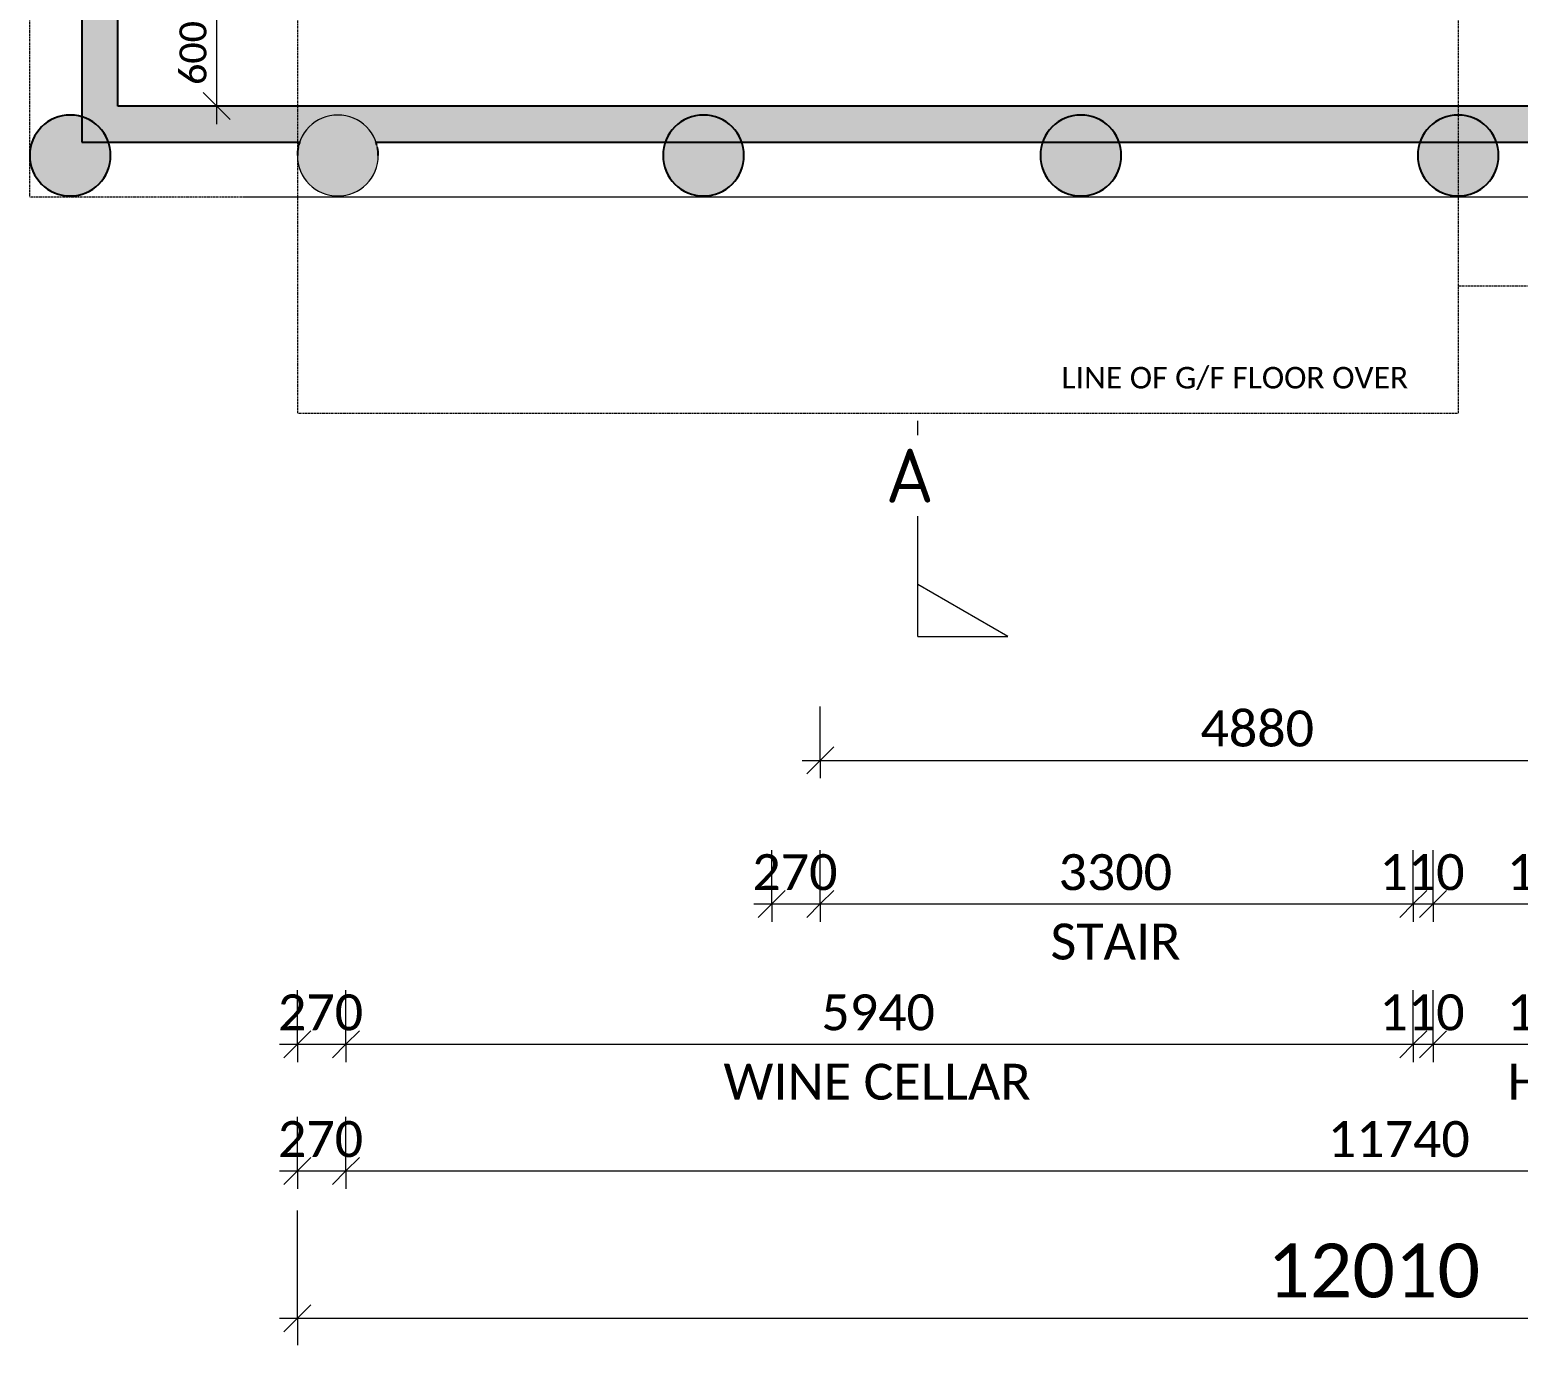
# Model space of a CAD drawing. Header units: millimetres. Extents: x 21880 to 46126, y 2095 to 35083.
# Drawn here: x 26486 to 34770, y 2095 to 9414 of the extents above; entities that cross this region are included whole.
import ezdxf

# ---------------------------------------------------------------- set-up
doc = ezdxf.new("R2010")
doc.units = ezdxf.units.MM
doc.linetypes.add('Dash - Tight', pattern=[4.5, 3, -1.5])
doc.linetypes.add('Dash 2_5mm', pattern=[5, 2.5, -2.5])
for name, color, linetype, lineweight in [('A-ANNO-DIMS', 211, 'Continuous', 9), ('A-ANNO-DIMS-100', 211, 'Continuous', 9), ('A-COLS', 52, 'Continuous', 9), ('A-DETL', 90, 'Continuous', 9), ('A-DETL-GENF', 92, 'Continuous', 9), ('A-DETL-THIN', 151, 'Continuous', 9), ('A-WALL', 113, 'Continuous', 9), ('A-WALL-PATT', 111, 'Continuous', 25), ('G-ANNO-SYMB', 111, 'Continuous', 9), ('G-ANNO-TEXT', 231, 'Continuous', 9)]:
    doc.layers.add(name, color=color, linetype=linetype, lineweight=lineweight)
doc.styles.add('Calibri_1', font='calibri.ttf', dxfattribs={"height": 150})
doc.styles.add('Calibri_2', font='calibri.ttf', dxfattribs={"height": 120})
doc.styles.add('Calibri_4', font='calibri.ttf', dxfattribs={"height": 300})
doc.styles.add('Calibri_5', font='calibri.ttf', dxfattribs={"height": 200})
doc.styles.add('ISOCPEUR_1', font='ISOCPEUR.ttf', dxfattribs={"height": 300})
doc.dimstyles.new('1_5mm_Calibrii', dxfattribs={"dimscale": 304.8, "dimtxt": 176.602264, "dimasz": 0.492126, "dimexe": 0.328084, "dimexo": 0.0625, "dimgap": 0, "dimtad": 1, "dimdec": 0, "dimzin": 0, "dimdsep": 46, "dimtxsty": 'Calibri_1', "dimblk1": 'OBLIQUE', "dimblk2": 'OBLIQUE', "dimsah": 1, "dimcen": 0.09, "dimdle": 0.328084, "dimazin": 0, "dimtfac": 1, "dimtdec": 4, "dimtix": 1, "dimtmove": 0, "dimatfit": 3, "dimfxl": 0.984252, "dimfxlon": 1, "dimtvp": 1, "dimtolj": 1, "dimtzin": 0, "dimarcsym": 2})
doc.dimstyles.new('2_0mm_Calibrii', dxfattribs={"dimscale": 304.8, "dimtxt": 235.469685, "dimasz": 0.492126, "dimexe": 0.328084, "dimexo": 0.0625, "dimgap": 0, "dimtad": 1, "dimdec": 0, "dimzin": 0, "dimdsep": 46, "dimtxsty": 'Calibri_5', "dimblk1": 'OBLIQUE', "dimblk2": 'OBLIQUE', "dimsah": 1, "dimcen": 0.09, "dimdle": 0.328084, "dimazin": 0, "dimtfac": 1, "dimtdec": 4, "dimtix": 1, "dimtmove": 0, "dimatfit": 3, "dimfxl": 0.984252, "dimfxlon": 1, "dimtvp": 1, "dimtolj": 1, "dimtzin": 0, "dimarcsym": 2})
doc.dimstyles.new('3_0mm_CALIBRI', dxfattribs={"dimscale": 304.8, "dimtxt": 353.204527, "dimasz": 0.492126, "dimexe": 0.492126, "dimexo": 0.0625, "dimgap": 0, "dimtad": 1, "dimdec": 0, "dimzin": 0, "dimdsep": 46, "dimtxsty": 'Calibri_4', "dimblk1": 'OBLIQUE', "dimblk2": 'OBLIQUE', "dimsah": 1, "dimcen": 0.09, "dimdle": 0.328084, "dimazin": 0, "dimtfac": 1, "dimtdec": 4, "dimtix": 1, "dimtmove": 0, "dimatfit": 3, "dimfxl": 1.968504, "dimfxlon": 1, "dimtvp": 1, "dimtolj": 1, "dimtzin": 0, "dimarcsym": 2})

# ---------------------------------------------------------------- blocks, each defined once
blk = doc.blocks.new('Section - Atria Section Head - Head-1417895-1_ LOWER GROUND FLOOR')
at = {"layer": 'G-ANNO-SYMB'}
for p, q in [((-12, 5), (-9.113, 0)), ((-12, 0), (-12, 5)), ((-12, 0), (0, 0))]:
    blk.add_line(p, q, dxfattribs=at)
blk = doc.blocks.new('DIMBLOCK14-1_ LOWER GROUND FLOOR')
at = {"layer": 'A-ANNO-DIMS-100'}
for p, q in [((27975.4, 3770.1), (27975.4, 4070.1)), ((28245.4, 3770.1), (28245.4, 4070.1)), ((27975.4, 3770.1), (28050.4, 3845.1)), ((28245.4, 3770.1), (28320.4, 3845.1)), ((27875.4, 3770.1), (28245.4, 3770.1)), ((27975.4, 3770.1), (27900.4, 3695.1)), ((27975.4, 3770.1), (27975.4, 3670.1)), ((28245.4, 3770.1), (28170.4, 3695.1)), ((28245.4, 3770.1), (28245.4, 3670.1))]:
    blk.add_line(p, q, dxfattribs=at)
at = {"layer": 'A-ANNO-DIMS-100', "color": 0, "insert": (27867.3, 4047.3), "char_height": 200, "width": 583.656, "attachment_point": 1, "line_spacing_factor": 1.158048, "style": 'Calibri_5'}
blk.add_mtext('270', dxfattribs=at)
blk = doc.blocks.new('_Oblique')
at = {"color": 0, "linetype": 'ByBlock', "lineweight": -2}
blk.add_line((-0.5, -0.5), (0.5, 0.5), dxfattribs=at)
blk = doc.blocks.new('DIMBLOCK15-1_ LOWER GROUND FLOOR')
at = {"layer": 'A-ANNO-DIMS-100'}
for p, q in [((28245.4, 3770.1), (28245.4, 4070.1)), ((34185.4, 3770.1), (34185.4, 4070.1)), ((28245.4, 3770.1), (28320.4, 3845.1)), ((34185.4, 3770.1), (34260.4, 3845.1)), ((28245.4, 3770.1), (28170.4, 3695.1)), ((28245.4, 3770.1), (34185.4, 3770.1)), ((28245.4, 3770.1), (28245.4, 3670.1)), ((34185.4, 3770.1), (34110.4, 3695.1)), ((34185.4, 3770.1), (34185.4, 3670.1))]:
    blk.add_line(p, q, dxfattribs=at)
at = {"layer": 'A-ANNO-DIMS-100', "color": 0, "char_height": 200, "attachment_point": 1, "line_spacing_factor": 1.158048, "style": 'Calibri_5'}
for s, insert, width in [('5940', (30891.2, 4047.3), 778.208), ('WINE CELLAR', (30346.9, 3661.2), 2084.486)]:
    blk.add_mtext(s, dxfattribs=dict(at, insert=insert, width=width))
blk = doc.blocks.new('DIMBLOCK16-1_ LOWER GROUND FLOOR')
at = {"layer": 'A-ANNO-DIMS-100'}
for p, q in [((34185.4, 3770.1), (34185.4, 4070.1)), ((34295.4, 3770.1), (34295.4, 4070.1)), ((34185.4, 3770.1), (34260.4, 3845.1)), ((34295.4, 3770.1), (34370.4, 3845.1)), ((34185.4, 3770.1), (34110.4, 3695.1)), ((34185.4, 3770.1), (34295.4, 3770.1)), ((34185.4, 3770.1), (34185.4, 3670.1)), ((34295.4, 3770.1), (34220.4, 3695.1)), ((34295.4, 3770.1), (34295.4, 3670.1))]:
    blk.add_line(p, q, dxfattribs=at)
at = {"layer": 'A-ANNO-DIMS-100', "color": 0, "insert": (33997.3, 4047.3), "char_height": 200, "width": 583.656, "attachment_point": 1, "line_spacing_factor": 1.158048, "style": 'Calibri_5'}
blk.add_mtext('110', dxfattribs=at)
blk = doc.blocks.new('DIMBLOCK17-1_ LOWER GROUND FLOOR')
at = {"layer": 'A-ANNO-DIMS-100'}
for p, q in [((34295.4, 3770.1), (34295.4, 4070.1)), ((35765.4, 3770.1), (35765.4, 4070.1)), ((34295.4, 3770.1), (34370.4, 3845.1)), ((35765.4, 3770.1), (35840.4, 3845.1)), ((34295.4, 3770.1), (34220.4, 3695.1)), ((34295.4, 3770.1), (35765.4, 3770.1)), ((34295.4, 3770.1), (34295.4, 3670.1)), ((35765.4, 3770.1), (35690.4, 3695.1)), ((35765.4, 3770.1), (35765.4, 3670.1))]:
    blk.add_line(p, q, dxfattribs=at)
at = {"layer": 'A-ANNO-DIMS-100', "color": 0, "char_height": 200, "attachment_point": 1, "line_spacing_factor": 1.158048, "style": 'Calibri_5'}
for s, insert, width in [('1470', (34706.2, 4047.3), 778.208), ('HALL', (34710.1, 3661.2), 768.944)]:
    blk.add_mtext(s, dxfattribs=dict(at, insert=insert, width=width))
blk = doc.blocks.new('DIMBLOCK21-1_ LOWER GROUND FLOOR')
at = {"layer": 'A-ANNO-DIMS-100'}
for p, q in [((27975.4, 2245.2), (27975.4, 2845.2)), ((39985.4, 2245.2), (39985.4, 2845.2)), ((27975.4, 2245.2), (28050.4, 2320.2)), ((39985.4, 2245.2), (40060.4, 2320.2)), ((27875.4, 2245.2), (40085.4, 2245.2)), ((27975.4, 2245.2), (27900.4, 2170.2)), ((27975.4, 2245.2), (27975.4, 2095.2)), ((39985.4, 2245.2), (39910.4, 2170.2)), ((39985.4, 2245.2), (39985.4, 2095.2))]:
    blk.add_line(p, q, dxfattribs=at)
at = {"layer": 'A-ANNO-DIMS-100', "color": 0, "insert": (33372.5, 2661), "char_height": 300, "width": 1459.14, "attachment_point": 1, "line_spacing_factor": 1.158048, "style": 'Calibri_4'}
blk.add_mtext('12010', dxfattribs=at)
blk = doc.blocks.new('DIMBLOCK22-1_ LOWER GROUND FLOOR')
at = {"layer": 'A-ANNO-DIMS-100'}
for p, q in [((27975.4, 3065.2), (27975.4, 3365.2)), ((28245.4, 3065.2), (28245.4, 3365.2)), ((27875.4, 3065.2), (28245.4, 3065.2)), ((27975.4, 3065.2), (27900.4, 2990.2)), ((27975.4, 3065.2), (28050.4, 3140.2)), ((27975.4, 3065.2), (27975.4, 2965.2)), ((28245.4, 3065.2), (28170.4, 2990.2)), ((28245.4, 3065.2), (28320.4, 3140.2)), ((28245.4, 3065.2), (28245.4, 2965.2))]:
    blk.add_line(p, q, dxfattribs=at)
at = {"layer": 'A-ANNO-DIMS-100', "color": 0, "insert": (27867.3, 3342.4), "char_height": 200, "width": 583.656, "attachment_point": 1, "line_spacing_factor": 1.158048, "style": 'Calibri_5'}
blk.add_mtext('270', dxfattribs=at)
blk = doc.blocks.new('DIMBLOCK23-1_ LOWER GROUND FLOOR')
at = {"layer": 'A-ANNO-DIMS-100'}
for p, q in [((28245.4, 3065.2), (28245.4, 3365.2)), ((39985.4, 3065.2), (39985.4, 3365.2)), ((28245.4, 3065.2), (28170.4, 2990.2)), ((28245.4, 3065.2), (28320.4, 3140.2)), ((28245.4, 3065.2), (40085.4, 3065.2)), ((28245.4, 3065.2), (28245.4, 2965.2)), ((39985.4, 3065.2), (39910.4, 2990.2)), ((39985.4, 3065.2), (40060.4, 3140.2)), ((39985.4, 3065.2), (39985.4, 2965.2))]:
    blk.add_line(p, q, dxfattribs=at)
at = {"layer": 'A-ANNO-DIMS-100', "color": 0, "insert": (33710.1, 3342.4), "char_height": 200, "width": 972.76, "attachment_point": 1, "line_spacing_factor": 1.158048, "style": 'Calibri_5'}
blk.add_mtext('11740', dxfattribs=at)
blk = doc.blocks.new('DIMBLOCK31-1_ LOWER GROUND FLOOR')
at = {"layer": 'A-ANNO-DIMS-100'}
for p, q in [((30615.4, 4550.1), (30615.4, 4850.1)), ((30885.4, 4550.1), (30885.4, 4850.1)), ((30615.4, 4550.1), (30690.4, 4625.1)), ((30885.4, 4550.1), (30960.4, 4625.1)), ((30515.4, 4550.1), (30885.4, 4550.1)), ((30615.4, 4550.1), (30540.4, 4475.1)), ((30615.4, 4550.1), (30615.4, 4450.1)), ((30885.4, 4550.1), (30810.4, 4475.1)), ((30885.4, 4550.1), (30885.4, 4450.1))]:
    blk.add_line(p, q, dxfattribs=at)
at = {"layer": 'A-ANNO-DIMS-100', "color": 0, "insert": (30507.3, 4827.3), "char_height": 200, "width": 583.656, "attachment_point": 1, "line_spacing_factor": 1.158048, "style": 'Calibri_5'}
blk.add_mtext('270', dxfattribs=at)
blk = doc.blocks.new('DIMBLOCK32-1_ LOWER GROUND FLOOR')
at = {"layer": 'A-ANNO-DIMS-100'}
for p, q in [((30885.4, 4550.1), (30885.4, 4850.1)), ((34185.4, 4550.1), (34185.4, 4850.1)), ((30885.4, 4550.1), (30960.4, 4625.1)), ((34185.4, 4550.1), (34260.4, 4625.1)), ((30885.4, 4550.1), (30810.4, 4475.1)), ((30885.4, 4550.1), (34185.4, 4550.1)), ((30885.4, 4550.1), (30885.4, 4450.1)), ((34185.4, 4550.1), (34110.4, 4475.1)), ((34185.4, 4550.1), (34185.4, 4450.1))]:
    blk.add_line(p, q, dxfattribs=at)
at = {"layer": 'A-ANNO-DIMS-100', "color": 0, "char_height": 200, "attachment_point": 1, "line_spacing_factor": 1.158048, "style": 'Calibri_5'}
for s, insert, width in [('3300', (32211.2, 4827.3), 778.208), ('STAIR', (32166.8, 4441.2), 884.748)]:
    blk.add_mtext(s, dxfattribs=dict(at, insert=insert, width=width))
blk = doc.blocks.new('DIMBLOCK33-1_ LOWER GROUND FLOOR')
at = {"layer": 'A-ANNO-DIMS-100'}
for p, q in [((34185.4, 4550.1), (34185.4, 4850.1)), ((34295.4, 4550.1), (34295.4, 4850.1)), ((34185.4, 4550.1), (34260.4, 4625.1)), ((34295.4, 4550.1), (34370.4, 4625.1)), ((34185.4, 4550.1), (34110.4, 4475.1)), ((34185.4, 4550.1), (34295.4, 4550.1)), ((34185.4, 4550.1), (34185.4, 4450.1)), ((34295.4, 4550.1), (34220.4, 4475.1)), ((34295.4, 4550.1), (34295.4, 4450.1))]:
    blk.add_line(p, q, dxfattribs=at)
at = {"layer": 'A-ANNO-DIMS-100', "color": 0, "insert": (33997.3, 4827.3), "char_height": 200, "width": 583.656, "attachment_point": 1, "line_spacing_factor": 1.158048, "style": 'Calibri_5'}
blk.add_mtext('110', dxfattribs=at)
blk = doc.blocks.new('DIMBLOCK34-1_ LOWER GROUND FLOOR')
at = {"layer": 'A-ANNO-DIMS-100'}
for p, q in [((34295.4, 4550.1), (34295.4, 4850.1)), ((35765.4, 4550.1), (35765.4, 4850.1)), ((34295.4, 4550.1), (34370.4, 4625.1)), ((35765.4, 4550.1), (35840.4, 4625.1)), ((34295.4, 4550.1), (34220.4, 4475.1)), ((34295.4, 4550.1), (35765.4, 4550.1)), ((34295.4, 4550.1), (34295.4, 4450.1)), ((35765.4, 4550.1), (35690.4, 4475.1)), ((35765.4, 4550.1), (35765.4, 4450.1))]:
    blk.add_line(p, q, dxfattribs=at)
at = {"layer": 'A-ANNO-DIMS-100', "color": 0, "insert": (34706.2, 4827.3), "char_height": 200, "width": 778.208, "attachment_point": 1, "line_spacing_factor": 1.158048, "style": 'Calibri_5'}
blk.add_mtext('1470', dxfattribs=at)
blk = doc.blocks.new('DIMBLOCK41-1_ LOWER GROUND FLOOR')
at = {"layer": 'A-ANNO-DIMS-100'}
for p, q in [((30885.4, 5349.3), (30885.4, 5649.3)), ((35765.4, 5349.3), (35765.4, 5649.3)), ((30885.4, 5349.3), (30960.4, 5424.3)), ((35765.4, 5349.3), (35840.4, 5424.3)), ((30785.4, 5349.3), (35765.4, 5349.3)), ((30885.4, 5349.3), (30810.4, 5274.3)), ((30885.4, 5349.3), (30885.4, 5249.3)), ((35765.4, 5349.3), (35690.4, 5274.3)), ((35765.4, 5349.3), (35765.4, 5249.3))]:
    blk.add_line(p, q, dxfattribs=at)
at = {"layer": 'A-ANNO-DIMS-100', "color": 0, "insert": (33001.2, 5626.5), "char_height": 200, "width": 778.208, "attachment_point": 1, "line_spacing_factor": 1.158048, "style": 'Calibri_5'}
blk.add_mtext('4880', dxfattribs=at)
blk = doc.blocks.new('DIMBLOCK122-1_ LOWER GROUND FLOOR')
at = {"layer": 'A-ANNO-DIMS-100'}
for p, q in [((27526.9, 9589.5), (27451.9, 9664.5)), ((27526.9, 9589.5), (27426.9, 9589.5)), ((27526.9, 8889.5), (27526.9, 9589.5)), ((27526.9, 9589.5), (27601.9, 9514.5)), ((27526.9, 9589.5), (27826.9, 9589.5)), ((27526.9, 8989.5), (27451.9, 9064.5)), ((27526.9, 8989.5), (27226.9, 8989.5)), ((27526.9, 8989.5), (27601.9, 8914.5)), ((27526.9, 8989.5), (27626.9, 8989.5))]:
    blk.add_line(p, q, dxfattribs=at)
at = {"layer": 'A-ANNO-DIMS-100', "color": 0, "insert": (27319, 9107.1), "char_height": 150, "width": 437.742, "attachment_point": 1, "rotation": 90, "line_spacing_factor": 1.158048, "style": 'Calibri_1'}
blk.add_mtext('600', dxfattribs=at)

msp = doc.modelspace()

# ---------------------------------------------------------------- hatches: boundary and pattern name
at = {"layer": 'A-COLS'}
for points in [[(30235.4, 8489.5), (30285.5, 8495.1), (30333.1, 8511.7), (30375.7, 8538.6), (30411.4, 8574.2), (30438.2, 8616.8), (30454.8, 8664.4), (30460.4, 8714.5), (30454.8, 8764.5), (30438.2, 8812.1), (30411.4, 8854.7), (30375.7, 8890.4), (30333.1, 8917.2), (30285.5, 8933.8), (30235.4, 8939.5), (30185.4, 8933.8), (30137.8, 8917.2), (30095.2, 8890.4), (30059.5, 8854.7), (30032.7, 8812.1), (30016.1, 8764.5), (30010.4, 8714.5), (30016.1, 8664.4), (30032.7, 8616.8), (30059.5, 8574.2), (30095.2, 8538.6), (30137.8, 8511.7), (30185.4, 8495.1)], [(32335.4, 8489.5), (32385.5, 8495.1), (32433.1, 8511.7), (32475.7, 8538.6), (32511.4, 8574.2), (32538.2, 8616.8), (32554.8, 8664.4), (32560.4, 8714.5), (32554.8, 8764.5), (32538.2, 8812.1), (32511.4, 8854.7), (32475.7, 8890.4), (32433.1, 8917.2), (32385.5, 8933.8), (32335.4, 8939.5), (32285.4, 8933.8), (32237.8, 8917.2), (32195.2, 8890.4), (32159.5, 8854.7), (32132.7, 8812.1), (32116.1, 8764.5), (32110.4, 8714.5), (32116.1, 8664.4), (32132.7, 8616.8), (32159.5, 8574.2), (32195.2, 8538.6), (32237.8, 8511.7), (32285.4, 8495.1)], [(34435.4, 8489.5), (34485.5, 8495.1), (34533.1, 8511.7), (34575.7, 8538.6), (34611.4, 8574.2), (34638.2, 8616.8), (34654.8, 8664.4), (34660.4, 8714.5), (34654.8, 8764.5), (34638.2, 8812.1), (34611.4, 8854.7), (34575.7, 8890.4), (34533.1, 8917.2), (34485.5, 8933.8), (34435.4, 8939.5), (34385.4, 8933.8), (34337.8, 8917.2), (34295.2, 8890.4), (34259.5, 8854.7), (34232.7, 8812.1), (34216.1, 8764.5), (34210.4, 8714.5), (34216.1, 8664.4), (34232.7, 8616.8), (34259.5, 8574.2), (34295.2, 8538.6), (34337.8, 8511.7), (34385.4, 8495.1)]]:
    msp.add_hatch(color=9, dxfattribs=at).paths.add_polyline_path(points)
at = {"layer": 'A-DETL-GENF'}
msp.add_hatch(color=9, dxfattribs=at).paths.add_polyline_path([(28200.4, 8489.5), (28250.5, 8495.1), (28298.1, 8511.7), (28340.7, 8538.6), (28376.4, 8574.2), (28403.2, 8616.8), (28419.8, 8664.4), (28425.4, 8714.5), (28419.8, 8764.5), (28403.2, 8812.1), (28376.4, 8854.7), (28340.7, 8890.4), (28298.1, 8917.2), (28250.5, 8933.8), (28200.4, 8939.5), (28150.4, 8933.8), (28102.8, 8917.2), (28060.2, 8890.4), (28024.5, 8854.7), (27997.7, 8812.1), (27981.1, 8764.5), (27975.4, 8714.5), (27981.1, 8664.4), (27997.7, 8616.8), (28024.5, 8574.2), (28060.2, 8538.6), (28102.8, 8511.7), (28150.4, 8495.1), (28194.8, 8490.1)])
at = {"layer": 'A-WALL'}
msp.add_hatch(color=9, dxfattribs=at).paths.add_polyline_path([(26711, 8489.5), (26761.1, 8495.1), (26808.6, 8511.7), (26851.3, 8538.6), (26886.9, 8574.2), (26913.7, 8616.8), (26930.3, 8664.4), (26936, 8714.5), (26930.3, 8764.5), (26913.7, 8812.1), (26886.9, 8854.7), (26851.3, 8890.4), (26808.6, 8917.2), (26761.1, 8933.8), (26711, 8939.5), (26660.9, 8933.8), (26613.4, 8917.2), (26570.7, 8890.4), (26535.1, 8854.7), (26508.3, 8812.1), (26491.6, 8764.5), (26486, 8714.5), (26491.6, 8664.4), (26508.3, 8616.8), (26535.1, 8574.2), (26570.7, 8538.6), (26613.4, 8511.7), (26660.9, 8495.1)])
at = {"layer": 'A-WALL-PATT', "lineweight": 9}
for points in [[(26775.4, 8989.5), (26975.4, 8989.5), (26975.4, 10479.5), (26775.4, 10479.5), (26775.4, 9823.6)], [(39396.1, 8789.5), (39404.9, 8789.7), (39412.7, 8812.1), (39439.5, 8854.7), (39475.2, 8890.4), (39517.8, 8917.2), (39565.4, 8933.8), (39615.4, 8939.5), (39665.5, 8933.8), (39713.1, 8917.2), (39755.7, 8890.4), (39791.4, 8854.7), (39818.2, 8812.1), (39826.1, 8789.5), (41194.9, 8789.5), (41194.9, 8989.5), (26775.4, 8989.5), (26775.4, 8789.5), (27989.8, 8789.5), (27997.7, 8812.1), (28024.5, 8854.7), (28060.2, 8890.4), (28102.8, 8917.2), (28150.4, 8933.8), (28200.4, 8939.5), (28250.5, 8933.8), (28298.1, 8917.2), (28340.7, 8890.4), (28376.4, 8854.7), (28403.2, 8812.1), (28411.1, 8789.5), (38650.1, 8789.5)]]:
    msp.add_hatch(color=9, dxfattribs=at).paths.add_polyline_path(points)
h = msp.add_hatch(dxfattribs=at)
h.set_pattern_fill('FP_1', color=9, style=0, pattern_type=2)
h.set_pattern_definition([(45, (0, 0), (-251.447, 251.447), []), (45, (0, 381), (-251.447, 251.447), [])])
h.paths.add_polyline_path([(28425.4, 8714.5), (28422.2, 8752.5), (28420.4, 8759.6), (28422, 8745)])
h.paths.add_polyline_path([(28416.9, 8772.7), (28412.6, 8789.5), (28411.1, 8789.5), (28412.9, 8784.3)])
h.paths.add_polyline_path([(27983.9, 8772.7), (27989.8, 8789.5), (27988.3, 8789.5)])

# ---------------------------------------------------------------- linework, layer by layer
at = {"layer": 'A-COLS', "lineweight": 25}
for centre, start, end in [((30235.4, 8714.5), 0, 180), ((32335.4, 8714.5), 0, 180), ((34435.4, 8714.5), 0, 180), ((30235.4, 8714.5), 180, 0), ((32335.4, 8714.5), 180, 360), ((34435.4, 8714.5), 180, 360)]:
    msp.add_arc(centre, 225, start, end, dxfattribs=at)
at = {"layer": 'A-DETL', "linetype": 'Dash 2_5mm'}
for p, q in [((27975.4, 15739.5), (27975.4, 7279.5)), ((26486, 8484.7), (26486, 10479.5)), ((34435.4, 9569.5), (34435.4, 7279.5)), ((26486, 8484.7), (27975.4, 8484.7)), ((34435.4, 7989.5), (36175.4, 7989.5)), ((34435.4, 7279.5), (27975.4, 7279.5))]:
    msp.add_line(p, q, dxfattribs=at)
at = {"layer": 'A-DETL', "linetype": 'Dash - Tight'}
for p, q in [((26975.4, 8989.5), (26975.4, 10479.5)), ((26975.4, 8989.5), (40994.9, 8989.5)), ((27675.4, 8484.7), (36175.4, 8484.7))]:
    msp.add_line(p, q, dxfattribs=at)
at = {"layer": 'A-DETL-THIN'}
for start, end in [(0, 180), (180, 360)]:
    msp.add_arc((28200.4, 8714.5), 225, start, end, dxfattribs=at)
at = {"layer": 'A-WALL', "lineweight": 25}
for p, q in [((26775.4, 10479.5), (26775.4, 8789.5)), ((26975.4, 8989.5), (26975.4, 10279.5)), ((40994.9, 8989.5), (26975.4, 8989.5)), ((26775.4, 8789.5), (27988.3, 8789.5)), ((28412.6, 8789.5), (39403.3, 8789.5))]:
    msp.add_line(p, q, dxfattribs=at)
for centre, start, end in [((26711, 8714.5), 0, 180), ((28200.4, 8714.5), 160.52878, 164.94375), ((28200.4, 8714.5), 15.05625, 19.47122), ((26711, 8714.5), 180, 0), ((28200.4, 8714.5), 168.39955, 180), ((28200.4, 8714.5), 0, 11.60045)]:
    msp.add_arc(centre, 225, start, end, dxfattribs=at)

# ---------------------------------------------------------------- block references
at = {"layer": 'G-ANNO-SYMB', "extrusion": (0, 0, -1), "xscale": 99.99999999999993, "yscale": 99.99999999999993, "zscale": 99.99999999999993, "rotation": 90.0000000000001}
msp.add_blockref('Section - Atria Section Head - Head-1417895-1_ LOWER GROUND FLOOR', (-31429, 7239), dxfattribs=at)

# ---------------------------------------------------------------- texts
at = {"layer": 'G-ANNO-TEXT', "color": 7, "insert": (32227.9, 7538.3), "char_height": 120, "width": 2389.029, "attachment_point": 1, "style": 'Calibri_2'}
msp.add_mtext('LINE OF G/F FLOOR OVER', dxfattribs=at)

# ---------------------------------------------------------------- dimensions: what is measured, and where the dimension line sits
at = {"layer": 'A-ANNO-DIMS'}
for base, p1, p2, angle, dimstyle, override, picture, middle in [((27526.9, 9589.5), (27226.9, 8989.5), (27826.9, 9589.5), 90, '1_5mm_Calibrii', {"dimpost": '<>', "dimfxl": 848.528137}, 'DIMBLOCK122-1_ LOWER GROUND FLOOR', (27450.1, 9289.5)), ((35765.4, 4550.1), (34295.4, 4850.1), (35765.4, 4850.1), 0, '2_0mm_Calibrii', {"dimpost": '<>', "dimfxl": 1470.000001}, 'DIMBLOCK34-1_ LOWER GROUND FLOOR', (35030.4, 4652.5)), ((28245.4, 3770.1), (27975.4, 4070.1), (28245.4, 4070.1), 0, '2_0mm_Calibrii', {"dimpost": '<>', "dimfxl": 270}, 'DIMBLOCK14-1_ LOWER GROUND FLOOR', (28110.4, 3872.5)), ((39985.4, 2245.2), (27975.4, 2845.2), (39985.4, 2845.2), 0, '3_0mm_CALIBRI', {"dimpost": '<>', "dimfxl": 12010}, 'DIMBLOCK21-1_ LOWER GROUND FLOOR', (33980.4, 2398.9))]:
    dim = msp.add_linear_dim(base=base, p1=p1, p2=p2, angle=angle, dimstyle=dimstyle, override=override, dxfattribs=at)
    dim.commit()
    dim.dimension.update_dxf_attribs({"geometry": picture, "text_midpoint": middle})
for base, p1, p2, override, picture, middle in [((35765.4, 5349.3), (30885.4, 5649.3), (35765.4, 5649.3), {"dimpost": '<>', "dimfxl": 4880.000001}, 'DIMBLOCK41-1_ LOWER GROUND FLOOR', (33325.4, 5451.8)), ((30885.4, 4550.1), (30615.4, 4850.1), (30885.4, 4850.1), {"dimpost": '<>', "dimfxl": 270}, 'DIMBLOCK31-1_ LOWER GROUND FLOOR', (30750.4, 4652.5)), ((34295.4, 4550.1), (34185.4, 4850.1), (34295.4, 4850.1), {"dimpost": '<>', "dimfxl": 109.999999}, 'DIMBLOCK33-1_ LOWER GROUND FLOOR', (34240.4, 4652.5)), ((34295.4, 3770.1), (34185.4, 4070.1), (34295.4, 4070.1), {"dimpost": '<>', "dimfxl": 110}, 'DIMBLOCK16-1_ LOWER GROUND FLOOR', (34240.4, 3872.5)), ((28245.4, 3065.2), (27975.4, 3365.2), (28245.4, 3365.2), {"dimpost": '<>', "dimfxl": 270}, 'DIMBLOCK22-1_ LOWER GROUND FLOOR', (28110.4, 3167.7)), ((39985.4, 3065.2), (28245.4, 3365.2), (39985.4, 3365.2), {"dimpost": '<>', "dimfxl": 11740}, 'DIMBLOCK23-1_ LOWER GROUND FLOOR', (34115.4, 3167.7))]:
    dim = msp.add_linear_dim(base=base, p1=p1, p2=p2, dimstyle='2_0mm_Calibrii', override=override, dxfattribs=at)
    dim.commit()
    dim.dimension.update_dxf_attribs({"geometry": picture, "text_midpoint": middle})
dim = msp.add_linear_dim(base=(34185.4, 4550.1), p1=(30885.4, 4850.1), p2=(34185.4, 4850.1), angle=0, text='<>\\XSTAIR', dimstyle='2_0mm_Calibrii', override={"dimpost": '<>', "dimfxl": 3300.000001}, dxfattribs=at)
dim.commit()
dim.dimension.update_dxf_attribs({"geometry": 'DIMBLOCK32-1_ LOWER GROUND FLOOR', "text_midpoint": (32535.4, 4550.1)})
for base, p1, p2, text, override, picture, middle in [((34185.4, 3770.1), (28245.4, 4070.1), (34185.4, 4070.1), '<>\\XWINE CELLAR', {"dimpost": '<>', "dimfxl": 5940}, 'DIMBLOCK15-1_ LOWER GROUND FLOOR', (31215.4, 3770.1)), ((35765.4, 3770.1), (34295.4, 4070.1), (35765.4, 4070.1), '<>\\XHALL', {"dimpost": '<>', "dimfxl": 1470}, 'DIMBLOCK17-1_ LOWER GROUND FLOOR', (35030.4, 3770.1))]:
    dim = msp.add_linear_dim(base=base, p1=p1, p2=p2, text=text, dimstyle='2_0mm_Calibrii', override=override, dxfattribs=at)
    dim.commit()
    dim.dimension.update_dxf_attribs({"geometry": picture, "text_midpoint": middle})

# ---------------------------------------------------------------- next in the draw order: texts
at = {"layer": 'G-ANNO-SYMB', "insert": (31248.7, 7083.4), "char_height": 300, "width": 320.675, "attachment_point": 1, "style": 'ISOCPEUR_1', "bg_fill": 3, "box_fill_scale": 1.25, "bg_fill_color": 9, "bg_fill_true_color": 13158600, "bg_fill_transparency": 0}
msp.add_mtext('A', dxfattribs=at)

doc.saveas('drawing.dxf')
